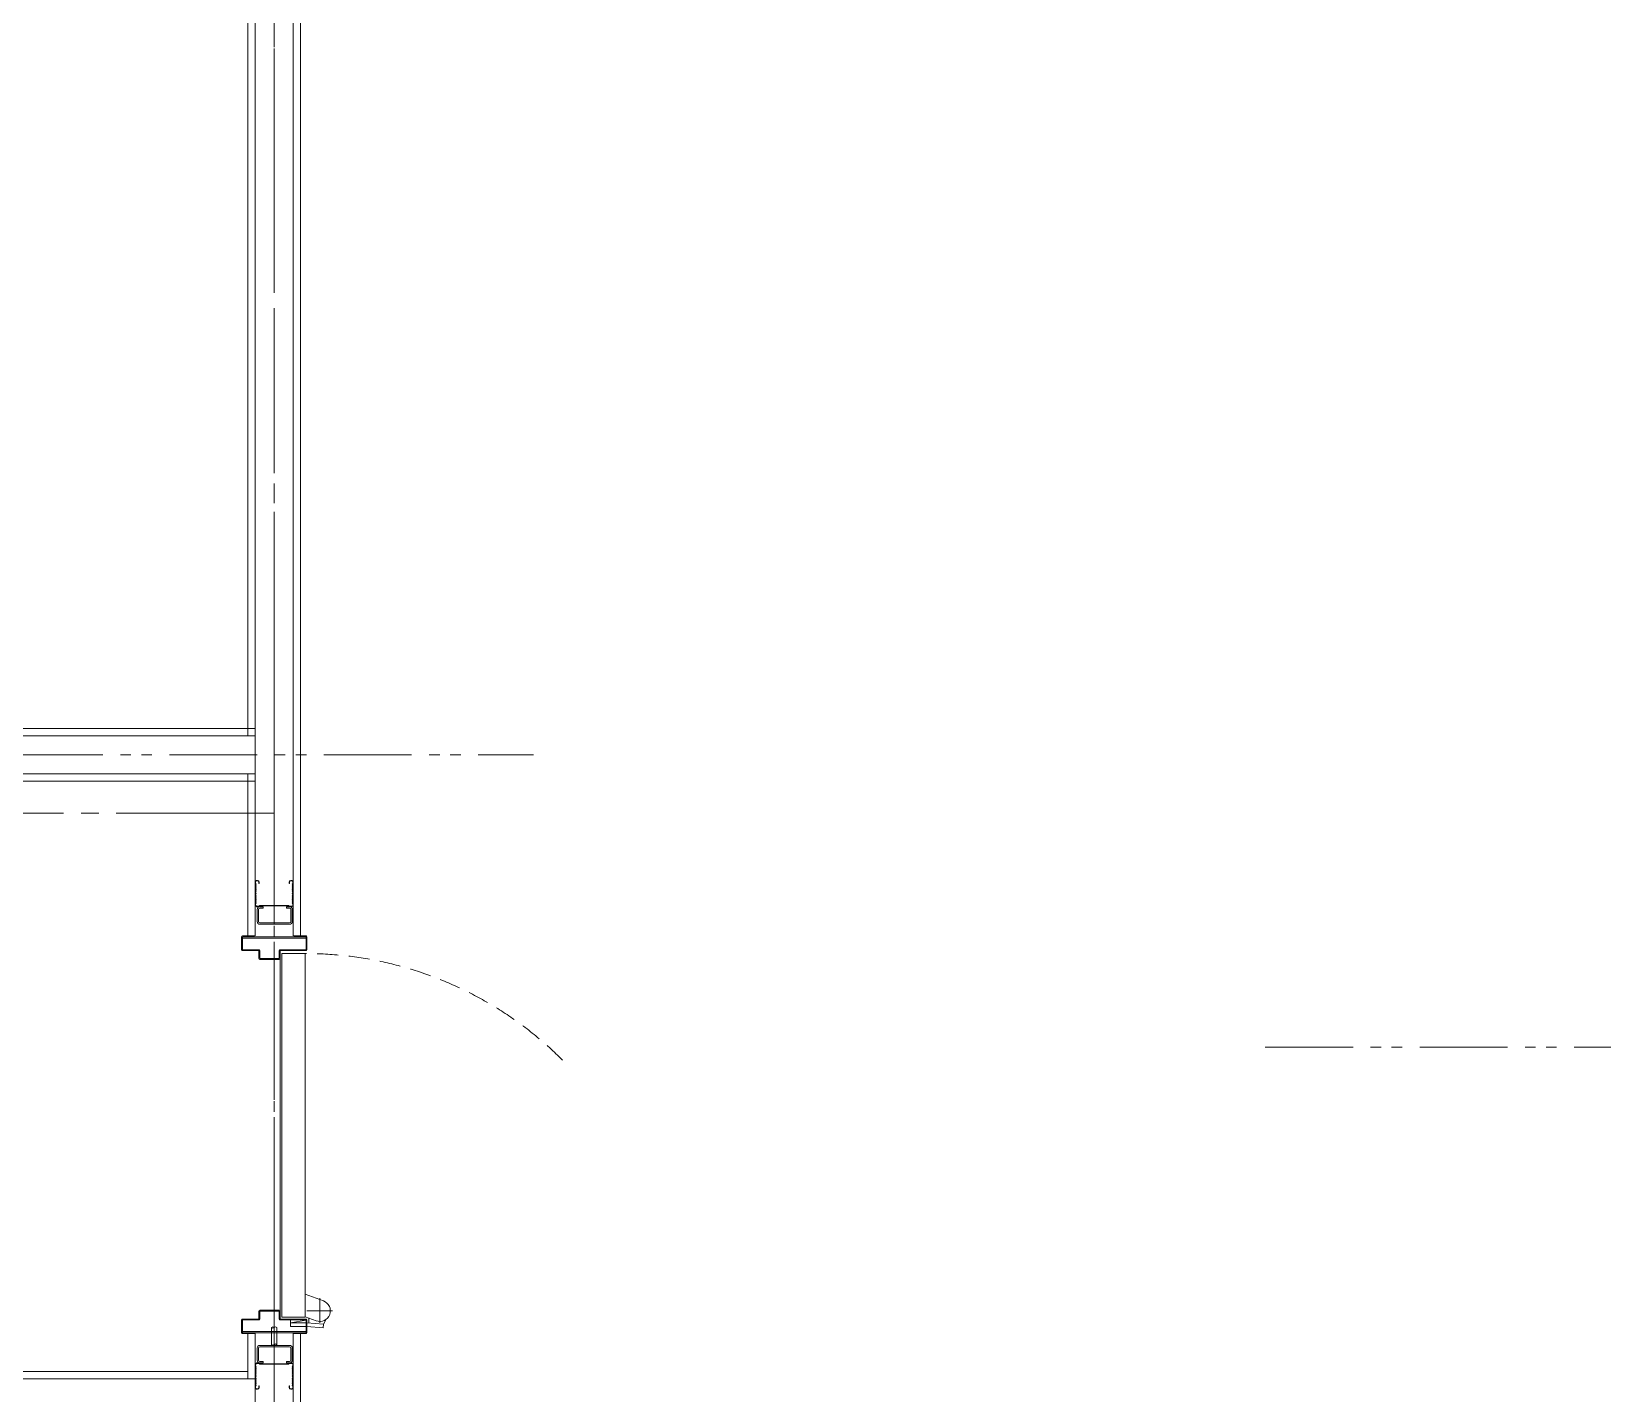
# Model space of a CAD drawing. Units: millimetres at full size. Extents: x -12803 to 120774, y -9413 to 101127.
# Drawn here: x 81859 to 84545, y 8204 to 10533 of the extents above; entities that cross this region are included whole.
import ezdxf

# ---------------------------------------------------------------- set-up
doc = ezdxf.new("R2010")
doc.units = ezdxf.units.MM
doc.header["$LTSCALE"] = 30
for name, pattern in [('CHAIN2', [12, 9, -1, 1, -1]), ('DASHED1', [1.8, 1.2, -0.6]), ('DOUBLE_CHAIN1', [8.8, 5, -1, 0.6, -0.6, 0.6, -1])]:
    doc.linetypes.add(name, pattern=pattern)
doc.layers.add('0-0_NoName', color=7, linetype='Continuous')
for name, color, linetype, lineweight in [('2-2_間仕切り芯', 7, 'DOUBLE_CHAIN1', 15), ('2-3_間仕切り', 7, 'Continuous', 15), ('2-A_建具', 7, 'Continuous', 15), ('3-2_AIHO08-壁芯', 7, 'CHAIN2', 15)]:
    doc.layers.add(name, color=color, linetype=linetype, lineweight=lineweight)

# ---------------------------------------------------------------- blocks, each defined once
blk = doc.blocks.new('グループ部品-732')
at = {"layer": '2-2_間仕切り芯'}
for p, q in [((82274.36, 20799.98), (82274.36, 5670.44)), ((77079.36, 9296.41), (82717.65, 9296.41)), ((83968.72, 8796.41), (114317.38, 8796.41))]:
    blk.add_line(p, q, dxfattribs=at)
at = {"layer": '2-3_間仕切り'}
for p, q in [((82306.86, 12142.41), (82306.86, 8986.41)), ((82319.36, 12142.41), (82319.36, 8986.41)), ((82229.36, 12072.41), (82229.36, 9328.91)), ((82241.86, 12072.41), (82241.86, 8986.41)), ((79189.36, 9341.41), (82241.86, 9341.41)), ((79189.36, 9328.91), (82241.86, 9328.91)), ((79189.36, 9263.91), (82241.86, 9263.91)), ((81106.86, 9251.41), (82241.86, 9251.41)), ((82241.86, 8306.41), (82241.86, 7741.41)), ((82306.86, 8306.41), (82306.86, 7741.41)), ((82319.36, 8306.41), (82319.36, 7741.41)), ((81106.86, 8228.91), (82241.86, 8228.91)), ((81119.36, 8241.41), (82229.36, 8241.41))]:
    blk.add_line(p, q, dxfattribs=at)
at = {"layer": '2-A_建具'}
for p, q in [((82229.36, 9263.91), (82229.36, 8986.41)), ((82241.86, 9079.91), (82241.86, 9076.41)), ((82242.66, 9079.91), (82242.66, 9076.41)), ((82245.86, 9081.41), (82243.36, 9081.41)), ((82245.86, 9080.61), (82243.36, 9080.61)), ((82302.86, 9081.41), (82305.36, 9081.41)), ((82302.86, 9080.61), (82305.36, 9080.61)), ((82306.06, 9079.91), (82306.06, 9076.41)), ((82306.86, 9079.91), (82306.86, 9076.41)), ((82241.86, 9067.41), (82242.56, 9065.91)), ((82242.56, 9065.91), (82241.86, 9064.41)), ((82241.86, 9060.21), (82241.86, 9061.41)), ((82241.86, 9060.21), (82242.56, 9058.91)), ((82241.86, 9057.61), (82242.56, 9058.91)), ((82241.86, 9057.61), (82241.86, 9056.41)), ((82242.56, 9051.91), (82241.86, 9053.41)), ((82241.86, 9050.41), (82242.56, 9051.91)), ((82243.36, 9071.91), (82242.66, 9073.41)), ((82243.36, 9065.91), (82242.66, 9064.41)), ((82242.66, 9064.41), (82243.36, 9062.91)), ((82243.36, 9062.91), (82242.66, 9061.41)), ((82243.36, 9054.91), (82242.66, 9056.41)), ((82242.66, 9053.41), (82243.36, 9054.91)), ((82243.36, 9051.91), (82242.66, 9053.41)), ((82248.86, 9078.41), (82248.86, 9075.91)), ((82299.86, 9078.41), (82299.86, 9075.91)), ((82305.36, 9071.91), (82306.06, 9073.41)), ((82305.36, 9065.91), (82306.06, 9064.41)), ((82306.06, 9064.41), (82305.36, 9062.91)), ((82305.36, 9062.91), (82306.06, 9061.41)), ((82305.36, 9054.91), (82306.06, 9056.41)), ((82306.06, 9053.41), (82305.36, 9054.91)), ((82305.36, 9051.91), (82306.06, 9053.41)), ((82306.86, 9067.41), (82306.16, 9065.91)), ((82306.16, 9065.91), (82306.86, 9064.41)), ((82306.86, 9060.21), (82306.16, 9058.91)), ((82306.86, 9057.61), (82306.16, 9058.91)), ((82306.16, 9051.91), (82306.86, 9053.41)), ((82306.86, 9050.41), (82306.16, 9051.91)), ((82306.86, 9060.21), (82306.86, 9061.41)), ((82306.86, 9057.61), (82306.86, 9056.41)), ((82241.86, 9041.41), (82241.86, 9039.41)), ((82243.36, 9045.91), (82242.66, 9044.41)), ((82242.66, 9041.41), (82242.66, 9039.41)), ((82245.29, 9011.01), (82245.29, 9031.81)), ((82247.59, 9011.01), (82247.59, 9031.81)), ((82249.32, 9038.71), (82299.39, 9038.71)), ((82299.02, 9037.91), (82249.7, 9037.91)), ((82249.89, 9036.41), (82255.29, 9036.41)), ((82249.89, 9034.11), (82255.29, 9034.11)), ((82255.29, 9034.11), (82255.29, 9036.41)), ((82303.86, 9036.41), (82295.29, 9036.41)), ((82295.29, 9034.11), (82295.29, 9036.41)), ((82300.69, 9034.11), (82295.29, 9034.11)), ((82299.88, 9036.41), (82299.02, 9037.91)), ((82302.99, 9011.01), (82302.99, 9031.81)), ((82305.29, 9011.01), (82305.29, 9031.81)), ((82305.36, 9045.91), (82306.06, 9044.41)), ((82306.06, 9041.41), (82306.06, 9039.41)), ((82306.86, 9041.41), (82306.86, 9039.41)), ((82300.69, 9008.71), (82249.89, 9008.71)), ((82300.69, 9006.41), (82249.89, 9006.41)), ((82218.36, 8984.81), (82218.36, 8963.01)), ((82219.96, 8986.41), (82240.86, 8986.41)), ((82219.96, 8984.81), (82219.96, 8963.01)), ((82219.96, 8984.81), (82238.36, 8984.81)), ((82328.76, 8984.81), (82219.96, 8984.81)), ((82328.76, 8982.51), (82219.96, 8982.51)), ((82238.36, 8986.41), (82238.36, 8984.81)), ((82328.76, 8986.41), (82307.86, 8986.41)), ((82310.36, 8984.81), (82310.36, 8986.41)), ((82328.76, 8984.81), (82310.36, 8984.81)), ((82328.76, 8984.81), (82328.76, 8963.01)), ((82330.36, 8984.81), (82330.36, 8963.01)), ((82248.36, 8963.01), (82219.96, 8963.01)), ((82248.36, 8961.41), (82219.96, 8961.41)), ((82248.36, 8948.01), (82248.36, 8961.41)), ((82249.96, 8948.01), (82249.96, 8961.41)), ((82282.76, 8948.01), (82249.96, 8948.01)), ((82282.76, 8946.41), (82249.96, 8946.41)), ((82282.76, 8961.41), (82282.76, 8948.01)), ((82328.76, 8963.01), (82284.36, 8963.01)), ((82328.76, 8961.41), (82284.36, 8961.41)), ((82284.36, 8961.41), (82284.36, 8331.41)), ((82327.36, 8956.41), (82287.36, 8956.41)), ((82287.36, 8334.41), (82287.36, 8956.41)), ((82327.36, 8334.41), (82327.36, 8956.41)), ((82327.36, 8373.67), (82358.51, 8362.33)), ((82352.36, 8325.04), (82352.36, 8366.84)), ((82218.36, 8308.01), (82218.36, 8329.81)), ((82248.36, 8331.41), (82219.96, 8331.41)), ((82219.96, 8308.01), (82219.96, 8329.81)), ((82248.36, 8329.81), (82219.96, 8329.81)), ((82248.36, 8344.81), (82248.36, 8331.41)), ((82282.76, 8346.41), (82249.96, 8346.41)), ((82282.76, 8344.81), (82249.96, 8344.81)), ((82249.96, 8344.81), (82249.96, 8331.41)), ((82282.76, 8331.41), (82282.76, 8344.81)), ((82328.76, 8331.41), (82284.36, 8331.41)), ((82328.76, 8329.81), (82284.36, 8329.81)), ((82327.36, 8334.41), (82287.36, 8334.41)), ((82302.36, 8318.91), (82302.36, 8329.81)), ((82302.36, 8324.91), (82328.76, 8329.51)), ((82327.36, 8335.35), (82346.2, 8328.5)), ((82328.76, 8308.01), (82328.76, 8329.81)), ((82330.1, 8345.41), (82374.03, 8345.41)), ((82330.36, 8308.01), (82330.36, 8329.81)), ((82333.36, 8324.67), (82333.36, 8333.17)), ((82363.2, 8331.05), (82358.89, 8322.39)), ((82328.76, 8310.31), (82219.96, 8310.31)), ((82219.96, 8308.01), (82238.36, 8308.01)), ((82328.76, 8308.01), (82219.96, 8308.01)), ((82219.96, 8306.41), (82240.86, 8306.41)), ((82229.36, 8306.41), (82229.36, 8228.91)), ((82238.36, 8306.41), (82238.36, 8308.01)), ((82269.84, 8287.65), (82269.84, 8316.91)), ((82278.84, 8287.65), (82278.84, 8316.91)), ((82302.36, 8324.91), (82330.36, 8324.91)), ((82328.76, 8306.41), (82307.86, 8306.41)), ((82328.76, 8308.01), (82310.36, 8308.01)), ((82310.36, 8308.01), (82310.36, 8306.41)), ((82330.36, 8324.93), (82358.89, 8322.39)), ((82245.29, 8281.81), (82245.29, 8261.01)), ((82247.59, 8281.81), (82247.59, 8261.01)), ((82300.69, 8286.41), (82249.89, 8286.41)), ((82300.69, 8284.11), (82249.89, 8284.11)), ((82302.99, 8281.81), (82302.99, 8261.01)), ((82305.29, 8281.81), (82305.29, 8261.01)), ((82241.86, 8251.41), (82241.86, 8253.41)), ((82242.66, 8251.41), (82242.66, 8253.41)), ((82243.36, 8246.91), (82242.66, 8248.41)), ((82249.32, 8254.11), (82299.39, 8254.11)), ((82299.02, 8254.91), (82249.7, 8254.91)), ((82249.89, 8258.71), (82255.29, 8258.71)), ((82249.89, 8256.41), (82255.29, 8256.41)), ((82255.29, 8258.71), (82255.29, 8256.41)), ((82300.69, 8258.71), (82295.29, 8258.71)), ((82295.29, 8258.71), (82295.29, 8256.41)), ((82303.86, 8256.41), (82295.29, 8256.41)), ((82299.88, 8256.41), (82299.02, 8254.91)), ((82305.36, 8246.91), (82306.06, 8248.41)), ((82306.06, 8251.41), (82306.06, 8253.41)), ((82306.86, 8251.41), (82306.86, 8253.41)), ((82241.86, 8242.41), (82242.56, 8240.91)), ((82242.56, 8240.91), (82241.86, 8239.41)), ((82241.86, 8235.21), (82241.86, 8236.41)), ((82241.86, 8235.21), (82242.56, 8233.91)), ((82241.86, 8232.61), (82242.56, 8233.91)), ((82241.86, 8232.61), (82241.86, 8231.41)), ((82242.56, 8226.91), (82241.86, 8228.41)), ((82241.86, 8225.41), (82242.56, 8226.91)), ((82243.36, 8240.91), (82242.66, 8239.41)), ((82242.66, 8239.41), (82243.36, 8237.91)), ((82243.36, 8237.91), (82242.66, 8236.41)), ((82243.36, 8229.91), (82242.66, 8231.41)), ((82242.66, 8228.41), (82243.36, 8229.91)), ((82243.36, 8226.91), (82242.66, 8228.41)), ((82243.36, 8220.91), (82242.66, 8219.41)), ((82305.36, 8240.91), (82306.06, 8239.41)), ((82306.06, 8239.41), (82305.36, 8237.91)), ((82305.36, 8237.91), (82306.06, 8236.41)), ((82305.36, 8229.91), (82306.06, 8231.41)), ((82306.06, 8228.41), (82305.36, 8229.91)), ((82305.36, 8226.91), (82306.06, 8228.41)), ((82305.36, 8220.91), (82306.06, 8219.41)), ((82306.86, 8242.41), (82306.16, 8240.91)), ((82306.16, 8240.91), (82306.86, 8239.41)), ((82306.86, 8235.21), (82306.16, 8233.91)), ((82306.86, 8232.61), (82306.16, 8233.91)), ((82306.16, 8226.91), (82306.86, 8228.41)), ((82306.86, 8225.41), (82306.16, 8226.91)), ((82306.86, 8235.21), (82306.86, 8236.41)), ((82306.86, 8232.61), (82306.86, 8231.41)), ((82241.86, 8212.91), (82241.86, 8216.41)), ((82242.66, 8212.91), (82242.66, 8216.41)), ((82245.86, 8212.21), (82243.36, 8212.21)), ((82245.86, 8211.41), (82243.36, 8211.41)), ((82248.86, 8214.41), (82248.86, 8216.91)), ((82299.86, 8214.41), (82299.86, 8216.91)), ((82302.86, 8212.21), (82305.36, 8212.21)), ((82302.86, 8211.41), (82305.36, 8211.41)), ((82306.06, 8212.91), (82306.06, 8216.41)), ((82306.86, 8212.91), (82306.86, 8216.41))]:
    blk.add_line(p, q, dxfattribs=at)
for points in [[(82241.86, 9076.41), (82242.56, 9074.91), (82241.86, 9073.41)], [(82241.86, 9073.41), (82242.56, 9071.91), (82241.86, 9070.41)], [(82241.86, 9070.41), (82242.56, 9068.91), (82241.86, 9067.41)], [(82241.86, 9064.41), (82242.56, 9062.91), (82241.86, 9061.41)], [(82241.86, 9053.41), (82242.56, 9054.91), (82241.86, 9056.41)], [(82242.66, 9076.41), (82243.36, 9074.91), (82242.66, 9073.41)], [(82243.36, 9071.91), (82242.66, 9070.41), (82243.36, 9068.91)], [(82243.36, 9068.91), (82242.66, 9067.41), (82243.36, 9065.91)], [(82242.66, 9061.41), (82242.66, 9060.21), (82243.36, 9058.91)], [(82242.66, 9056.41), (82242.66, 9057.61), (82243.36, 9058.91)], [(82243.36, 9048.91), (82242.66, 9050.41), (82243.36, 9051.91)], [(82248.86, 9075.91), (82248.06, 9075.91), (82248.06, 9078.41)], [(82299.86, 9075.91), (82300.66, 9075.91), (82300.66, 9078.41)], [(82306.06, 9076.41), (82305.36, 9074.91), (82306.06, 9073.41)], [(82305.36, 9071.91), (82306.06, 9070.41), (82305.36, 9068.91)], [(82305.36, 9068.91), (82306.06, 9067.41), (82305.36, 9065.91)], [(82306.06, 9061.41), (82306.06, 9060.21), (82305.36, 9058.91)], [(82306.06, 9056.41), (82306.06, 9057.61), (82305.36, 9058.91)], [(82305.36, 9048.91), (82306.06, 9050.41), (82305.36, 9051.91)], [(82306.86, 9076.41), (82306.16, 9074.91), (82306.86, 9073.41)], [(82306.86, 9073.41), (82306.16, 9071.91), (82306.86, 9070.41)], [(82306.86, 9070.41), (82306.16, 9068.91), (82306.86, 9067.41)], [(82306.86, 9064.41), (82306.16, 9062.91), (82306.86, 9061.41)], [(82306.86, 9053.41), (82306.16, 9054.91), (82306.86, 9056.41)], [(82241.86, 9047.41), (82242.56, 9048.91), (82241.86, 9050.41)], [(82241.86, 9044.41), (82242.56, 9045.91), (82241.86, 9047.41)], [(82241.86, 9041.41), (82242.56, 9042.91), (82241.86, 9044.41)], [(82243.36, 9045.91), (82242.66, 9047.41), (82243.36, 9048.91)], [(82242.66, 9041.41), (82243.36, 9042.91), (82242.66, 9044.41)], [(82244.86, 9037.21), (82248.45, 9037.21), (82249.32, 9038.71)], [(82244.86, 9036.41), (82248.83, 9036.41), (82249.7, 9037.91)], [(82303.86, 9037.21), (82300.26, 9037.21), (82299.39, 9038.71)], [(82305.36, 9045.91), (82306.06, 9047.41), (82305.36, 9048.91)], [(82306.06, 9041.41), (82305.36, 9042.91), (82306.06, 9044.41)], [(82306.86, 9047.41), (82306.16, 9048.91), (82306.86, 9050.41)], [(82306.86, 9044.41), (82306.16, 9045.91), (82306.86, 9047.41)], [(82306.86, 9041.41), (82306.16, 9042.91), (82306.86, 9044.41)], [(82302.36, 8318.91), (82330.36, 8318.91), (82358.36, 8316.41), (82358.89, 8322.39)], [(82241.86, 8251.41), (82242.56, 8249.91), (82241.86, 8248.41)], [(82241.86, 8248.41), (82242.56, 8246.91), (82241.86, 8245.41)], [(82242.66, 8251.41), (82243.36, 8249.91), (82242.66, 8248.41)], [(82243.36, 8246.91), (82242.66, 8245.41), (82243.36, 8243.91)], [(82244.86, 8256.41), (82248.83, 8256.41), (82249.7, 8254.91)], [(82244.86, 8255.61), (82248.45, 8255.61), (82249.32, 8254.11)], [(82303.86, 8255.61), (82300.26, 8255.61), (82299.39, 8254.11)], [(82306.06, 8251.41), (82305.36, 8249.91), (82306.06, 8248.41)], [(82305.36, 8246.91), (82306.06, 8245.41), (82305.36, 8243.91)], [(82306.86, 8251.41), (82306.16, 8249.91), (82306.86, 8248.41)], [(82306.86, 8248.41), (82306.16, 8246.91), (82306.86, 8245.41)], [(82241.86, 8245.41), (82242.56, 8243.91), (82241.86, 8242.41)], [(82241.86, 8239.41), (82242.56, 8237.91), (82241.86, 8236.41)], [(82241.86, 8228.41), (82242.56, 8229.91), (82241.86, 8231.41)], [(82241.86, 8222.41), (82242.56, 8223.91), (82241.86, 8225.41)], [(82241.86, 8219.41), (82242.56, 8220.91), (82241.86, 8222.41)], [(82241.86, 8216.41), (82242.56, 8217.91), (82241.86, 8219.41)], [(82243.36, 8243.91), (82242.66, 8242.41), (82243.36, 8240.91)], [(82242.66, 8236.41), (82242.66, 8235.21), (82243.36, 8233.91)], [(82242.66, 8231.41), (82242.66, 8232.61), (82243.36, 8233.91)], [(82243.36, 8223.91), (82242.66, 8225.41), (82243.36, 8226.91)], [(82243.36, 8220.91), (82242.66, 8222.41), (82243.36, 8223.91)], [(82242.66, 8216.41), (82243.36, 8217.91), (82242.66, 8219.41)], [(82305.36, 8243.91), (82306.06, 8242.41), (82305.36, 8240.91)], [(82306.06, 8236.41), (82306.06, 8235.21), (82305.36, 8233.91)], [(82306.06, 8231.41), (82306.06, 8232.61), (82305.36, 8233.91)], [(82305.36, 8223.91), (82306.06, 8225.41), (82305.36, 8226.91)], [(82305.36, 8220.91), (82306.06, 8222.41), (82305.36, 8223.91)], [(82306.06, 8216.41), (82305.36, 8217.91), (82306.06, 8219.41)], [(82306.86, 8245.41), (82306.16, 8243.91), (82306.86, 8242.41)], [(82306.86, 8239.41), (82306.16, 8237.91), (82306.86, 8236.41)], [(82306.86, 8228.41), (82306.16, 8229.91), (82306.86, 8231.41)], [(82306.86, 8222.41), (82306.16, 8223.91), (82306.86, 8225.41)], [(82306.86, 8219.41), (82306.16, 8220.91), (82306.86, 8222.41)], [(82306.86, 8216.41), (82306.16, 8217.91), (82306.86, 8219.41)], [(82248.86, 8216.91), (82248.06, 8216.91), (82248.06, 8214.41)], [(82299.86, 8216.91), (82300.66, 8216.91), (82300.66, 8214.41)]]:
    blk.add_lwpolyline(points, dxfattribs=at)
for centre, radius, start, end in [((82243.36, 9079.91), 1.5, 90, 180), ((82243.36, 9079.91), 0.7, 90, 180), ((82245.86, 9078.41), 3, 0, 90), ((82245.86, 9078.41), 2.2, 0, 90), ((82302.86, 9078.41), 3, 90, 180), ((82302.86, 9078.41), 2.2, 90, 180), ((82305.36, 9079.91), 1.5, 0, 90), ((82305.36, 9079.91), 0.7, 0, 90), ((82244.86, 9039.41), 3, 180, 270), ((82244.86, 9039.41), 2.2, 180, 270), ((82249.89, 9031.81), 4.6, 90, 180), ((82249.89, 9031.81), 2.3, 90, 180), ((82300.69, 9031.81), 4.6, 0, 90), ((82300.69, 9031.81), 2.3, 0, 90), ((82303.86, 9039.41), 3, 270, 0), ((82303.86, 9039.41), 2.2, 270, 0), ((82249.89, 9011.01), 4.6, 180, 270), ((82249.89, 9011.01), 2.3, 180, 270), ((82300.69, 9011.01), 4.6, 270, 0), ((82300.69, 9011.01), 2.3, 270, 0), ((82219.96, 8984.81), 1.6, 90, 180), ((82328.76, 8984.81), 1.6, 0, 90), ((82219.96, 8963.01), 1.6, 180, 270), ((82248.36, 8961.41), 1.6, 0, 90), ((82249.96, 8948.01), 1.6, 180, 270), ((82284.36, 8961.41), 1.6, 90, 180), ((82282.76, 8948.01), 1.6, 270, 0), ((82328.76, 8963.01), 1.6, 270, 0), ((82352.36, 8345.41), 18, 250, 70), ((82219.96, 8329.81), 1.6, 90, 180), ((82249.96, 8344.81), 1.6, 90, 180), ((82248.36, 8331.41), 1.6, 270, 0), ((82282.76, 8344.81), 1.6, 0, 90), ((82284.36, 8331.41), 1.6, 180, 270), ((82328.76, 8329.81), 1.6, 0, 90), ((82219.96, 8308.01), 1.6, 180, 270), ((82272.09, 8315.16), 2.85, 37.893, 142.107), ((82272.09, 8318.66), 2.85, 217.893, 322.107), ((82276.59, 8315.16), 2.85, 37.893, 142.107), ((82328.76, 8308.01), 1.6, 270, 0), ((82249.89, 8281.81), 4.6, 90, 180), ((82249.89, 8281.81), 2.3, 90, 180), ((82272.09, 8289.4), 2.85, 217.893, 322.107), ((82276.59, 8285.9), 2.85, 37.893, 142.107), ((82276.59, 8289.4), 2.85, 217.893, 322.107), ((82300.69, 8281.81), 4.6, 0, 90), ((82300.69, 8281.81), 2.3, 0, 90), ((82244.86, 8253.41), 3, 90, 180), ((82244.86, 8253.41), 2.2, 90, 180), ((82249.89, 8261.01), 4.6, 180, 270), ((82249.89, 8261.01), 2.3, 180, 270), ((82300.69, 8261.01), 4.6, 270, 0), ((82300.69, 8261.01), 2.3, 270, 0), ((82303.86, 8253.41), 3, 0, 90), ((82303.86, 8253.41), 2.2, 0, 90), ((82243.36, 8212.91), 1.5, 180, 270), ((82243.36, 8212.91), 0.7, 180, 270), ((82245.86, 8214.41), 2.2, 270, 0), ((82245.86, 8214.41), 3, 270, 0), ((82302.86, 8214.41), 3, 180, 270), ((82302.86, 8214.41), 2.2, 180, 270), ((82305.36, 8212.91), 0.7, 270, 0), ((82305.36, 8212.91), 1.5, 270, 0)]:
    blk.add_arc(centre, radius, start, end, dxfattribs=at)
at = {"layer": '2-A_建具', "linetype": 'DASHED1'}
blk.add_arc((82327.36, 8334.41), 622, 45, 90, dxfattribs=at)
at = {"layer": '3-2_AIHO08-壁芯'}
blk.add_line((82274.36, 9196.41), (79299.36, 9196.41), dxfattribs=at)
blk.add_lwpolyline([(82274.36, 19596.41), (82274.36, 13296.41), (82274.36, 6996.41)], dxfattribs=at)
blk = doc.blocks.new('グループ部品-763')
at = {"layer": '2-A_建具'}
blk.add_line((82327.36, 8334.41), (82287.36, 8334.41), dxfattribs=at)
at = {"layer": '3-2_AIHO08-壁芯'}
blk.add_line((82274.36, 9196.41), (79299.36, 9196.41), dxfattribs=at)
blk.add_lwpolyline([(82274.36, 19596.41), (82274.36, 13296.41), (82274.36, 6996.41)], dxfattribs=at)

msp = doc.modelspace()

# ---------------------------------------------------------------- block references
at = {"layer": '0-0_NoName'}
for name in ['グループ部品-732', 'グループ部品-763']:
    msp.add_blockref(name, (0, 0), dxfattribs=at)

doc.saveas('drawing.dxf')
